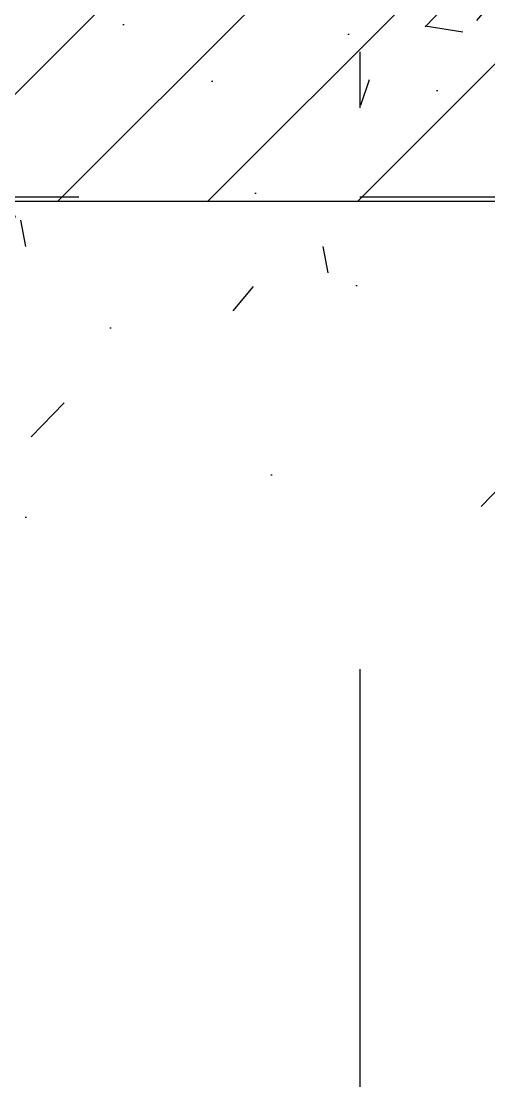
# Model space of a CAD drawing. Header units: inches. Extents: x 0 to 1813292486, y 0 to 3473589894.
# Drawn here: x 600598965.4 to 600599131.9, y 3473201904.5 to 3473202282.1 of the extents above; entities that cross this region are included whole.
import ezdxf

# ---------------------------------------------------------------- set-up
doc = ezdxf.new("R2010")
doc.units = ezdxf.units.IN
doc.header["$LTSCALE"] = 1000
doc.header["$MEASUREMENT"] = 0
doc.linetypes.add('AX-MALL-DIM-P02$0$DASH', pattern=[0.35, 0.25, -0.1])
doc.linetypes.add('AX-MALL-GIRD-200$0$DOTE', pattern=[2.4200000000000004, 2, -0.2, 0.02, -0.2])
for name, color, linetype in [('A-Anno-Note', 241, 'Continuous'), ('AX-MALL-DIM-P02$0$A-Detl-Patt', 8, 'Continuous'), ('AX-MALL-DIM-P02$0$A-Detl-Thin', 131, 'Continuous'), ('AX-MALL-GIRD-200$0$A-Grid', 222, 'AX-MALL-GIRD-200$0$DOTE'), ('AX-MALL-P02-200$0$A-Anno-Note', 241, 'Continuous'), ('AX-MALL-WALL-P02$0$A-Anno-Note', 241, 'Continuous'), ('AX-MALL-WALL-P02-QT$0$A-Curt', 151, 'Continuous'), ('AX-MALL-WALL-P02-QT$0$A-Detl-Patt', 8, 'Continuous'), ('AX-MALL-WALL-P02-QT$0$A-Detl-Thin', 131, 'Continuous'), ('AX-MALL-WALL-P02-QT$0$A-Wind', 4, 'Continuous'), ('AX-MALL-ZTKD-P02$0$A-Anno-Note', 241, 'Continuous'), ('SX-MALL-WALL-L-2F~3F$0$S-COLU', 30, 'Continuous'), ('SX-MALL-WALL-L-2F~3F$0$S-PATT-WALL', 83, 'Continuous')]:
    doc.layers.add(name, color=color, linetype=linetype)

# ---------------------------------------------------------------- blocks, each defined once
blk = doc.blocks.new('AX-MALL-GIRD-200')
at = {"layer": 'AX-MALL-GIRD-200$0$A-Grid'}
blk.add_line((600433117.728895, 3473151036.401026), (600394388.1899457, 3473047072.673945), dxfattribs=at)
blk = doc.blocks.new('AX-MALL-WALL-P02-QT$0$tj')
at = {"layer": 'AX-MALL-WALL-P02-QT$0$A-Detl-Patt'}
h = blk.add_hatch(dxfattribs=at)
h.set_pattern_fill('STEEL', color=256, scale=100.0000000000001, angle=50.43183869082386)
h.set_pattern_definition([(75.00000000004839, (-14278.19445574284, 156289.8254051208), (-153.3407249234246, 41.08752340989569), []), (75.00000000004839, (-14317.88195610046, 156358.5661673546), (-153.3407249234246, 41.08752340989569), [])])
edge = h.paths.add_edge_path()
edge.add_line((88101.273016572, 47666.64152574539), (87883.93542659283, 47459.84604215622))
edge.add_line((87883.93542659283, 47459.84604215622), (91571.54751467705, 43584.64122533798))
edge.add_arc((262949.389629302, 558937.705083496), 543101.4133620498, 251.6057364187558, 260.0288666978238)
edge.add_arc((172180.8466627672, -2862.146247219684), 27099.9982179492, 64.7128659603706, 96.9316049602786, ccw=False)
edge.add_arc((262948.9730309481, 558936.3205539446), 543099.9677998082, 261.6155114784545, 271.7251478115656)
edge.add_line((279298.9759148359, 16082.51663446426), (279298.9759315252, 16382.65274763107))
edge.add_arc((262948.9742454757, 558936.3204835369), 542799.9676941936, 261.62020364125146, 271.7261014454634, ccw=False)
edge.add_arc((172180.8456921196, -2862.14609140989), 27400.00151046549, 64.80631838577902, 96.83815911678944)
edge.add_arc((262949.394896181, 558937.7037490648), 542801.4137571028, 251.6136389015772, 260.02417327084333, ccw=False)
edge.add_line((91737.26096642017, 43845.69257831573), (88101.273016572, 47666.64152574539))
blk.add_lwpolyline([(88103.03003954887, 47737.33037519455), (87813.24658572674, 47461.60306501389), (91543.92713344097, 43541.13421487808, 0.03677856867194786), (168908.9495433569, 23989.2463850975, -0.1416543586965341), (183742.0972260237, 21592.70785188675, 0.04416604653312874), (279348.9759123325, 16034.00206041336), (279348.9759345055, 16434.18465709686, -0.04414427716130016), (183859.0483468771, 21979.79425859451, 0.1405450684183163), (168919.8474783897, 24393.46752309799, -0.03670519880877311), (91764.87840116024, 43889.20268630981), (88103.03007543087, 47737.33033752441)], format="xyb", dxfattribs=at)
blk.add_lwpolyline([(88101.273016572, 47666.64152574539), (87883.93542659283, 47459.84604215622), (91571.54751467705, 43584.64122533798, 0.0367693963449814), (168910.2986617088, 24039.77597379684, -0.1415142461245126), (183756.7420067787, 21641.08926153183, 0.04414024362697595), (279298.9759148359, 16082.51663446426), (279298.9759315252, 16382.65274763107, -0.04412389944666065), (183844.4648458958, 21931.40288829803, 0.1406825130026793), (168918.4574091434, 24342.94360637665, -0.03671436212623864), (91737.26096642017, 43845.69257831573)], format="xyb", close=True, dxfattribs=at)
blk = doc.blocks.new('SX-MALL-WALL-L-2F~3F')
at = {"layer": 'SX-MALL-WALL-L-2F~3F$0$S-PATT-WALL'}
h = blk.add_hatch(dxfattribs=at)
h.set_pattern_fill('钢筋混凝土', color=256, scale=15, pattern_type=2)
h.set_pattern_definition([(24.56816126897118, (600313218.5869668, 3473130394.142112), (-15.59158027413805, 34.10502345044068), []), (29.56816126897116, (600313218.5869668, 3473130394.142112), (97.53445418546843, -46.37920058067958), [11.25, -123.75]), (334.5681612689711, (600313218.5869668, 3473130394.142112), (19.88439785656707, 112.9961142691283), [9, -99]), (80.01956126897115, (600313226.7148379, 3473130390.277179), (117.4189030114315, 66.61682160370667), [9.5610285, -105.1713168]), (25.7523612689711, (600313229.0597517, 3473130422.254756), (141.3476151987025, -79.15081602295618), [16.87499999999999, -185.6249999999999]), (76.20376126897115, (600313240.8387154, 3473130415.658847), (182.3878363477913, 87.98253884876249), [14.3415432, -157.75695]), (330.7523612689712, (600313229.0597517, 3473130422.254756), (182.3877676883663, 87.98268128173007), [13.5, -148.5]), (0.5681612689711814, (600313240.4978777, 3473130409.990202), (62.82047313484725, -87.84980452382398), [11.25, -123.75]), (305.5681612689711, (600313240.4978777, 3473130409.990202), (72.17288947808169, 89.18848099628539), [9, -99]), (51.01956126897117, (600313245.7329124, 3473130402.669382), (134.9933625481983, 1.338571222877746), [9.5610285, -105.1713168]), (17.06816126897112, (600313218.5869668, 3473130394.142112), (19.14085718805359, 46.15589492260482), [0, -97.8, 0, -100.5, 0, -99.375]), (347.0681612689712, (600313218.5869668, 3473130394.142112), (57.63084703015332, 41.66442752021282), [0, -57.3, 0, -95.55, 0, -37.875]), (307.0681612689711, (600313187.2413683, 3473130405.819267), (73.85473998631473, -31.1234233745879), [0, -37.5, 0, -117, 0, -155.25]), (297.0681612689711, (600313173.1850461, 3473130411.055659), (87.21641675050711, -16.46683789322844), [0, -48.74999999999997, 0, -77.69999999999993, 0, -110.2499999999999])])
h.paths.add_polyline_path([(600397366.1773016, 3473056069.239797), (600398022.1389278, 3473055824.874844), (600398266.5039104, 3473056480.836546), (600397610.5422843, 3473056725.201499)])
at = {"layer": 'SX-MALL-WALL-L-2F~3F$0$S-COLU'}
blk.add_lwpolyline([(600397366.1773016, 3473056069.239797), (600398022.1389278, 3473055824.874844), (600398266.5039104, 3473056480.836546), (600397610.5422843, 3473056725.201499)], close=True, dxfattribs=at)
blk = doc.blocks.new('SX-MALL-WALL-2F~3F')
blk.add_blockref('SX-MALL-WALL-L-2F~3F', (0, 0))
blk = doc.blocks.new('AX-MALL-WALL-P02-QT')
at = {"layer": 'AX-MALL-WALL-P02-QT$0$A-Curt'}
for radius, start, end in [(1399.999999994555, 249.4351378560362, 339.5681612719945), (1466.666666683356, 249.435137851156, 339.5681612813335), (1533.33333344423, 249.3910181919609, 339.5681612716085), (1599.999999990943, 249.4351378566072, 339.568161277205)]:
    blk.add_arc((600396523.3046658, 3473056384.783507), radius, start, end, dxfattribs=at)
at = {"layer": 'AX-MALL-WALL-P02-QT$0$A-Detl-Thin'}
blk.add_blockref('SX-MALL-WALL-2F~3F', (0, 0), dxfattribs=at)
at = {"layer": 'AX-MALL-WALL-P02-QT$0$A-Detl-Thin', "rotation": 339.5681613091762}
blk.add_blockref('AX-MALL-WALL-P02-QT$0$tj', (600144118.6961328, 3473128496.287411), dxfattribs=at)
at = {"layer": 'AX-MALL-WALL-P02-QT$0$A-Wind'}
blk.add_blockref('AX-MALL-GIRD-200', (0, 0), dxfattribs=at)
blk = doc.blocks.new('AX-MALL-WALL-P02')
at = {"layer": 'AX-MALL-WALL-P02$0$A-Anno-Note'}
blk.add_blockref('AX-MALL-WALL-P02-QT', (0, 0), dxfattribs=at)
blk = doc.blocks.new('AX-MALL-ZTKD-P02')
at = {"layer": 'AX-MALL-ZTKD-P02$0$A-Anno-Note'}
blk.add_blockref('AX-MALL-GIRD-200', (0, 0), dxfattribs=at)
blk = doc.blocks.new('AX-MALL-DIM-P02')
at = {"layer": 'AX-MALL-DIM-P02$0$A-Detl-Patt', "linetype": 'AX-MALL-DIM-P02$0$DASH'}
blk.add_line((600397928.9368854, 3473055861.144259), (600396523.3046649, 3473056384.783506), dxfattribs=at)
at = {"layer": 'AX-MALL-DIM-P02$0$A-Detl-Thin'}
blk.add_blockref('AX-MALL-ZTKD-P02', (-2.384185791015625e-06, 9.5367431640625e-07), dxfattribs=at)
blk = doc.blocks.new('AX-MALL-P02-200')
at = {"layer": 'AX-MALL-P02-200$0$A-Anno-Note'}
blk.add_blockref('AX-MALL-WALL-P02', (0, 0), dxfattribs=at)
blk.add_blockref('AX-MALL-DIM-P02', (0, 0), dxfattribs=at)

msp = doc.modelspace()

# ---------------------------------------------------------------- block references
at = {"layer": 'A-Anno-Note', "rotation": 20.43183869077545}
msp.add_blockref('AX-MALL-P02-200', (1250392458.527329, 9048125.682563305), dxfattribs=at)

doc.saveas('drawing.dxf')
